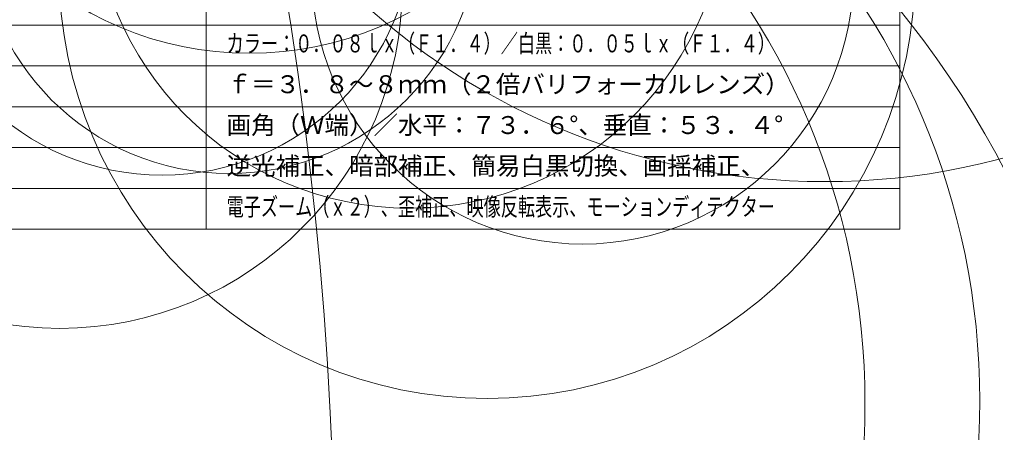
# Model space of a CAD drawing. Units: millimetres, scale not verified. Extents: x -944 to 619, y -1204 to 694.
# Drawn here: x -45.6 to 74, y -81.4 to -30.8 of the extents above; entities that cross this region are included whole.
import ezdxf
from ezdxf.enums import TextEntityAlignment as Align

# ---------------------------------------------------------------- set-up
doc = ezdxf.new("R2010")
doc.units = ezdxf.units.MM
doc.header["$LTSCALE"] = 0.125
doc.layers.add('0-1_MOJI1', color=7, linetype='Continuous')
doc.layers.add('0-2_WAKU', color=1, linetype='Continuous', lineweight=18)
doc.layers.add('0-5_GAIKEI', color=1, linetype='Continuous', lineweight=18)
doc.styles.add('ＭＳ ゴシック', font='')
doc.styles.get('ＭＳ ゴシック').set_extended_font_data('MS Gothic')

msp = doc.modelspace()

# ---------------------------------------------------------------- linework, layer by layer
at = {"layer": '0-2_WAKU', "color": 4}
for p, q in [((-22.763, -56.4967), (-22.763, -16.4967)), ((62.237, -56.4967), (62.237, -16.4967)), ((-62.763, -56.4967), (62.237, -56.4967))]:
    msp.add_line(p, q, dxfattribs=at)
at = {"layer": '0-2_WAKU'}
for p, q in [((-62.763, -31.4967), (62.237, -31.4967)), ((-62.763, -36.4967), (62.237, -36.4967)), ((-62.763, -41.4967), (62.237, -41.4967)), ((-62.763, -46.4967), (62.237, -46.4967)), ((-62.763, -51.4967), (62.237, -51.4967))]:
    msp.add_line(p, q, dxfattribs=at)
at = {"layer": '0-5_GAIKEI'}
for centre, radius in [((-385.3387, 258.3958), 435.9395), ((-475.5269, -103.0782), 468.57), ((-157.9352, 81.1549), 156.056), ((53.0455, 33.5269), 84.1861), ((-17.476, 5.7775), 40.7261), ((-40.7198, -26.6524), 41.9876), ((10.9185, -595.991), 608.0692), ((-25.56, -101.1575), 113.223), ((-31.2339, -77.8286), 89.1948), ((-16.8494, -77.5131), 88.8787), ((-28.1748, -19.0364), 30.8391), ((-19.9794, -18.94), 30.7267), ((19.359, -82.1608), 90.7681), ((23.3687, -25.0888), 33.2189)]:
    msp.add_circle(centre, radius, dxfattribs=at)
at = {"layer": '0-5_GAIKEI', "color": 7}
for centre, radius in [((11.6563, -24.7651), 52.449), ((19.471, -54.4728), 80.0807), ((2.1854, -15.0205), 38.8877)]:
    msp.add_circle(centre, radius, dxfattribs=at)

# ---------------------------------------------------------------- texts
at = {"layer": '0-1_MOJI1', "style": 'ＭＳ ゴシック', "width": 0.7}
for s, p in [('カラー：０．０８ｌｘ（Ｆ１．４）／白黒：０．０５ｌｘ（Ｆ１．４）', (-20.263, -35.4967)), ('電子ズーム（ｘ２）、歪補正、映像反転表示、モーションディテクター', (-20.263, -55.4967))]:
    msp.add_text(s, height=2.199, dxfattribs=at).set_placement(p, align=Align.BOTTOM_LEFT)
at = {"layer": '0-1_MOJI1', "style": 'ＭＳ ゴシック'}
for s, p in [('ｆ＝３．８～８ｍｍ（２倍バリフォーカルレンズ）', (-20.263, -40.4967)), ('画角（Ｗ端）／水平：７３．６°、垂直：５３．４°', (-20.263, -45.4967)), ('逆光補正、暗部補正、簡易白黒切換、画揺補正、', (-20.263, -50.4967))]:
    msp.add_text(s, height=2.199, dxfattribs=at).set_placement(p, align=Align.BOTTOM_LEFT)

doc.saveas('drawing.dxf')
